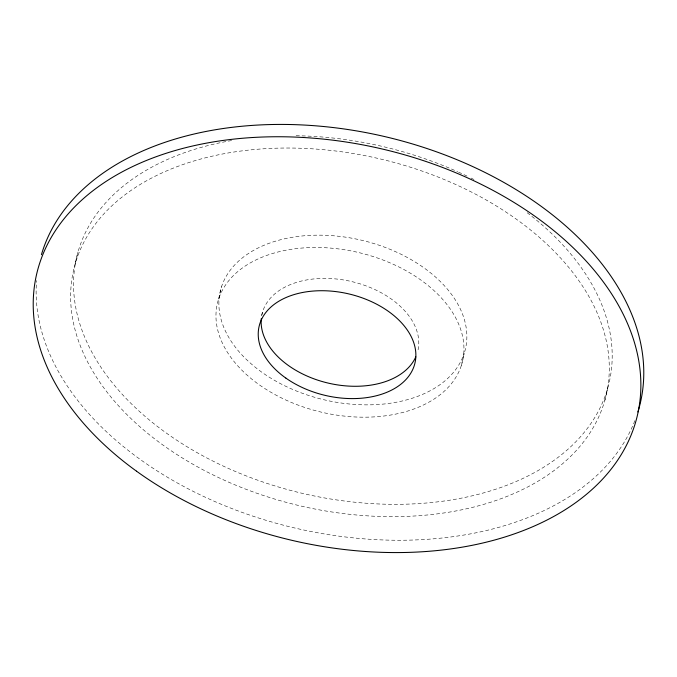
<?xml version="1.0" encoding="UTF-8"?>
<svg xmlns="http://www.w3.org/2000/svg" width="677" height="677" viewBox="0 0 677 677"><rect width="100%" height="100%" fill="white"/><g stroke="black" fill="none" stroke-linecap="round" stroke-linejoin="round"><path stroke-width="0.51" stroke-dasharray="3.38 2.54" d="M75.079 264.301L77.999 251.971M218.629 299.031L221.54 286.709M261.703 315.507L262.431 312.427M461.291 365.648A125.93 81.951 13.3 0 0 301.426 248.095A125.93 81.951 13.3 0 0 257.158 383.267A125.93 81.951 13.3 0 0 461.291 365.648L464.202 353.318A125.93 81.951 13.3 0 0 304.337 235.774A125.93 81.951 13.3 0 0 260.07 370.945A125.93 81.951 13.3 0 0 464.202 353.318M604.832 400.378A273.542 178.017 13.3 0 0 249.813 149.972A273.542 178.017 13.3 0 0 165.23 446.668A273.542 178.017 13.3 0 0 604.832 400.378L607.743 388.056M634.84 420.705A308.568 200.807 13.3 0 1 294.698 527.984A308.568 200.807 13.3 0 1 36.6 280.574M527.171 212.713A273.542 178.017 13.3 0 1 513.411 482.65A273.542 178.017 13.3 0 1 113.838 384.654A273.542 178.017 13.3 0 1 232.406 140.418M296.111 135.738A273.542 178.017 13.3 0 1 457.669 171.746M458.591 172.161A273.542 178.017 13.3 0 1 467.265 176.223M471.09 178.093A273.542 178.017 13.3 0 1 473.951 179.523M261.711 315.474A80.064 52.104 13.3 0 1 351.913 281.624A80.064 52.104 13.3 0 1 417.481 352.252"/><path stroke-width="1.02" d="M41.424 254.696A308.568 200.807 13.3 0 1 397.958 139.868A308.568 200.807 13.3 0 1 637.886 411.971M415.813 356.838A80.064 52.104 13.3 0 1 326.729 382.742A80.064 52.104 13.3 0 1 261.28 318.613M136.509 471.175A308.568 200.807 13.3 0 0 634.975 424.293A308.568 200.807 13.3 0 0 239.65 138.514A308.568 200.807 13.3 0 0 136.509 471.175M285.906 378.121A80.064 52.104 13.3 0 0 414.569 364.573A80.064 52.104 13.3 0 0 310.658 291.288A80.064 52.104 13.3 0 0 285.906 378.121"/></g></svg>
